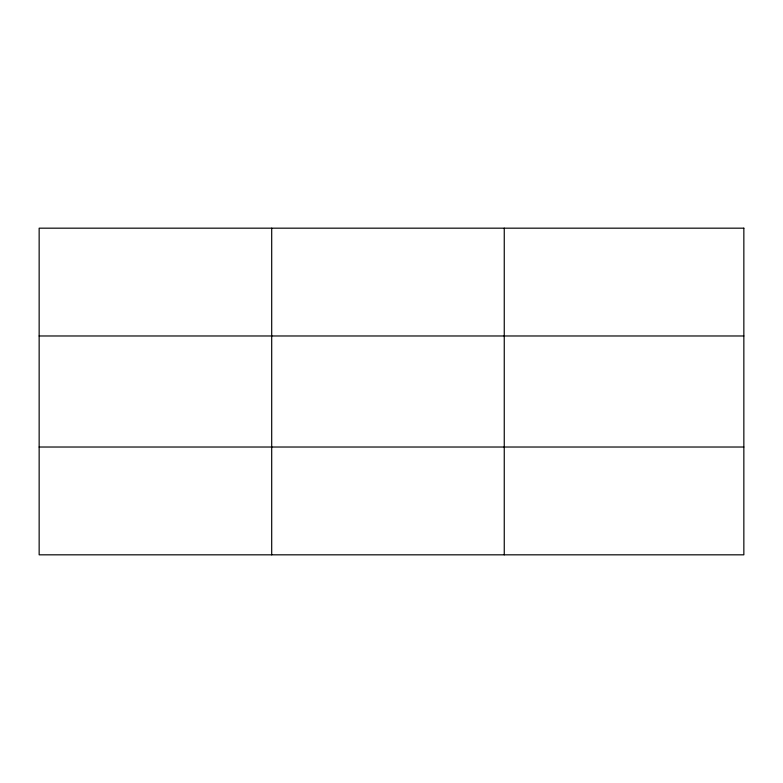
<?xml version="1.0" encoding="UTF-8"?>
<svg xmlns="http://www.w3.org/2000/svg" width="783" height="783" viewBox="0 0 783 783"><rect width="100%" height="100%" fill="white"/><g stroke="black" fill="none" stroke-linecap="round" stroke-linejoin="round"><path stroke-width="1.17" d="M271.701 228.176L271.701 554.824M504.252 228.176L504.252 554.824M39.15 335.976L743.85 335.976M39.15 447.024L743.85 447.024M743.85 228.176L743.85 554.824L39.15 554.824L39.15 228.176L743.85 228.176"/></g></svg>
